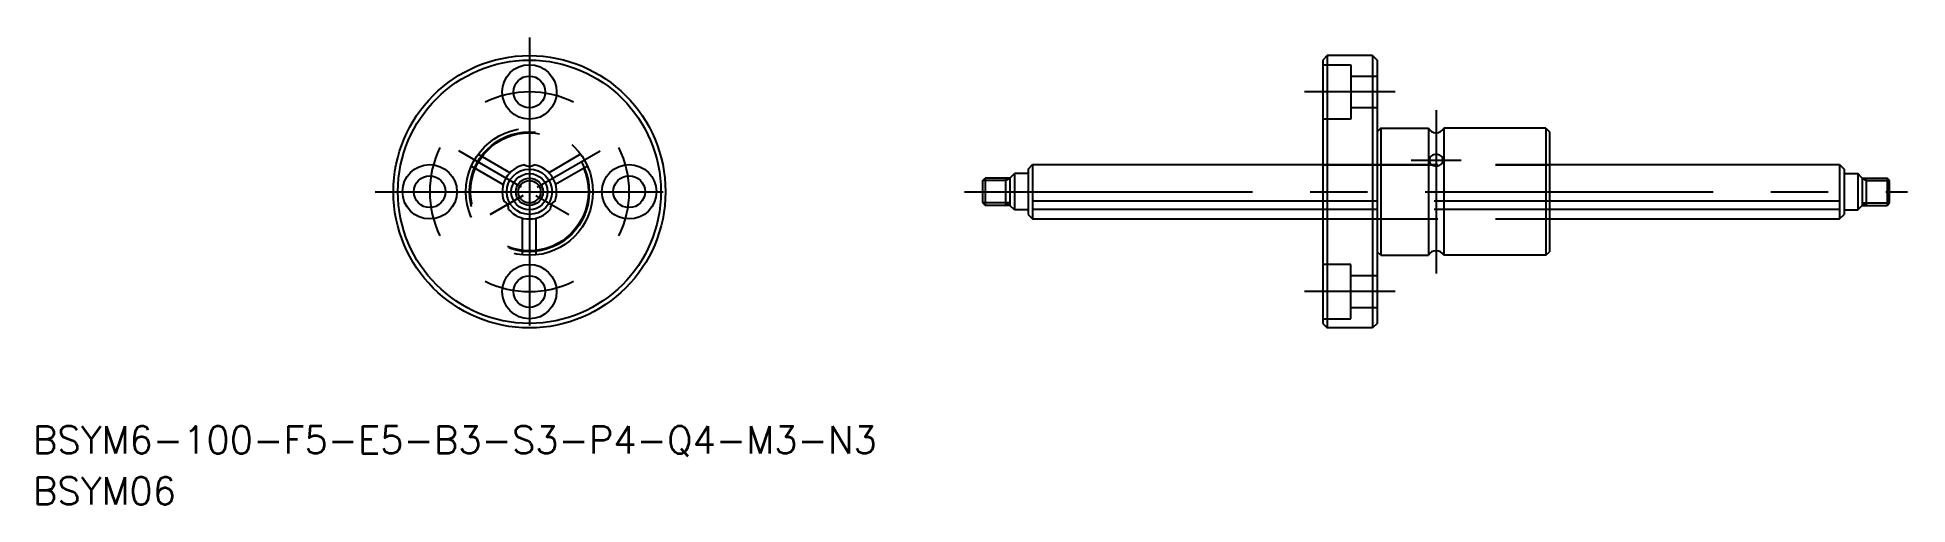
# Model space of a CAD drawing. Extents: x -54 to 152, y -34 to 17.
import ezdxf

# ---------------------------------------------------------------- set-up
doc = ezdxf.new("R2010")
doc.units = 0
doc.linetypes.add('CENTER', pattern=[50.8, 31.75, -6.35, 6.35, -6.35])
doc.linetypes.add('DASHED', pattern=[19.05, 12.7, -6.35])
doc.layers.get('0').update_dxf_attribs({"linetype": 'CONTINUOUS'})
doc.layers.add('CENTER', color=1, linetype='CENTER')
doc.styles.get("Standard").update_dxf_attribs({"font": 'txt.shx', "height": 3, "bigfont": 'bigfont.shx'})

msp = doc.modelspace()

# ---------------------------------------------------------------- linework, layer by layer
at = {"color": 7, "linetype": 'CONTINUOUS'}
for p, q in [((88, 15), (87.5, 14.5)), ((87.5, 14.5), (87.5, -14.5)), ((88, 15), (88, -15)), ((93, 15), (88, 15)), ((93, 15), (93, -15)), ((93, 15), (93.5, 14.5)), ((93.5, 14.5), (93.5, -14.5)), ((93.9, 7), (93.5, 6.6)), ((93.9, 7), (93.9, -7)), ((93.9, 7), (99.15, 7)), ((99.15, 7), (99.15, -7)), ((112.1, 7), (100.85, 7)), ((100.85, 7), (100.85, -7)), ((112.1, 7), (112.1, -7)), ((112.1, 7), (112.5, 6.6)), ((112.5, 6.6), (112.5, -6.6)), ((55, 2.5), (55.5, 3)), ((55, 2.5), (55, -2.5)), ((55.5, 3), (87.5, 3)), ((55.5, 3), (55.5, -3)), ((87.5, 2.95), (55.5, 2.95)), ((112.5, 3), (144.5, 3)), ((144.5, 2.95), (112.5, 2.95)), ((144.5, 3), (144.5, -3)), ((144.5, 3), (145, 2.5)), ((145, 2.5), (145, -2.5)), ((50, 1.23), (50.27, 1.5)), ((50, -1.23), (50, 1.23)), ((53, 1.5), (50.27, 1.5)), ((50.27, 1.5), (50.27, -1.5)), ((52.53, -1.5), (52.53, 1.5)), ((53, 1.5), (53.5, 2)), ((53, 1.5), (53, -1.5)), ((53.5, 2), (53.5, -2)), ((55, 2), (53.5, 2)), ((145, 2), (146.5, 2)), ((147, 1.5), (146.5, 2)), ((146.5, 2), (146.5, -2)), ((147, 1.5), (147, -1.5)), ((147, 1.5), (149.73, 1.5)), ((147.47, -1.5), (147.47, 1.5)), ((150, 1.23), (149.73, 1.5)), ((149.73, 1.5), (149.73, -1.5)), ((150, -1.23), (150, 1.23)), ((50.27, -1.5), (50, -1.23)), ((53, -1.5), (50.27, -1.5)), ((53.5, -2), (53, -1.5)), ((55, -2), (53.5, -2)), ((87.5, -1.02), (55.5, -1.02)), ((87.5, -1.94), (55.5, -1.94)), ((144.5, -1.02), (112.5, -1.02)), ((144.5, -1.94), (112.5, -1.94)), ((145, -2), (146.5, -2)), ((146.5, -2), (147, -1.5)), ((147, -1.5), (149.73, -1.5)), ((149.73, -1.5), (150, -1.23)), ((55, -2.5), (55.5, -3)), ((55.5, -3), (87.5, -3)), ((112.5, -3), (144.5, -3)), ((144.5, -3), (145, -2.5)), ((93.9, -7), (93.5, -6.6)), ((93.9, -7), (99.15, -7)), ((112.1, -7), (100.85, -7)), ((112.1, -7), (112.5, -6.6)), ((87.5, -14.5), (88, -15)), ((93, -15), (88, -15)), ((93.5, -14.5), (93, -15))]:
    msp.add_line(p, q, dxfattribs=at)
at = {"color": 3, "linetype": 'DASHED'}
for p, q in [((87.5, 14), (90.6, 14)), ((90.6, 14), (90.6, 8)), ((90.6, 12.75), (93.5, 12.75)), ((93.5, 9.25), (90.6, 9.25)), ((90.6, 8), (87.5, 8)), ((-5.65, 4.13), (-2.14, 2.1)), ((5.65, 4.13), (2.14, 2.1)), ((-6.4, 2.83), (-2.89, 0.8)), ((6.4, 2.83), (2.89, 0.8)), ((87.5, 3), (112.5, 3)), ((87.5, 2.95), (112.5, 2.95)), ((112.5, -1.02), (87.5, -1.02)), ((112.5, -1.94), (87.5, -1.94)), ((-0.75, -6.96), (-0.75, -2.9)), ((0.75, -6.96), (0.75, -2.9)), ((87.5, -3), (112.5, -3)), ((90.6, -8), (87.5, -8)), ((90.6, -14), (90.6, -8)), ((93.5, -9.25), (90.6, -9.25)), ((87.5, -14), (90.6, -14)), ((90.6, -12.75), (93.5, -12.75))]:
    msp.add_line(p, q, dxfattribs=at)
at = {"color": 3, "linetype": 'CONTINUOUS'}
for p, q in [((52.53, 1.23), (50, 1.23)), ((53, 1.5), (52.53, 1.23)), ((147, 1.5), (147.47, 1.23)), ((147.47, 1.23), (150, 1.23)), ((53, -1.23), (50, -1.23)), ((53, -1.5), (52.53, -1.23)), ((147, -1.23), (150, -1.23)), ((147, -1.5), (147.47, -1.23))]:
    msp.add_line(p, q, dxfattribs=at)
at = {"color": 7, "linetype": 'CONTINUOUS'}
for centre, radius in [((0, 0), 15), ((0, 0), 14.5), ((0, 11), 3), ((0, 11), 1.75), ((-11, 0), 3), ((0, 0), 2.5), ((11, 0), 3), ((-11, 0), 1.75), ((0, 0), 2), ((0, 0), 1.5), ((11, 0), 1.75), ((0, -11), 3), ((0, -11), 1.75)]:
    msp.add_circle(centre, radius, dxfattribs=at)
at = {"color": 3, "linetype": 'DASHED'}
for radius in [7, 6.6, 6.5]:
    msp.add_circle((0, 0), radius, dxfattribs=at)
at = {"color": 3, "linetype": 'CONTINUOUS'}
msp.add_circle((0, 0), 1.23, dxfattribs=at)
at = {"color": 7, "linetype": 'CONTINUOUS'}
for centre, radius, start, end in [((100, 7.47), 0.971, 208.94, 331.06), ((99.99, 3.31), 0.817, 89.5317, 128.1011), ((100.01, 3.31), 0.817, 51.8989, 90.4683), ((0, 0), 3, 100.1952, 199.8048), ((0, 3.8), 1, 237.9266, 302.0734), ((0, 0), 3, 340.1952, 79.8048), ((99.86, 3.47), 0.613, 127.6083, 179.0223), ((99.86, 3.49), 0.613, 180.9777, 232.3917), ((99.99, 3.65), 0.817, 231.8989, 270.4683), ((100.01, 3.65), 0.817, 269.5317, 308.1011), ((100.14, 3.47), 0.613, 0.9777, 52.3917), ((100.14, 3.49), 0.613, 307.6083, 359.0223), ((-3.29, -1.9), 1, 357.9266, 62.0734), ((0, 0), 3, 220.1952, 319.8048), ((3.29, -1.9), 1, 117.9266, 182.0734), ((100, -7.47), 0.971, 28.94, 151.06)]:
    msp.add_arc(centre, radius, start, end, dxfattribs=at)
at = {"layer": 'CENTER', "color": 1, "linetype": 'CENTER'}
for p, q in [((0, 17), (0, -17)), ((95.5, 11), (85.5, 11)), ((100, 9), (100, -9)), ((-0.87, 0.5), (-7.79, 4.5)), ((0.87, 0.5), (7.79, 4.5)), ((97.25, 3.48), (102.75, 3.48)), ((-17, 0), (17, 0)), ((48, 0), (152, 0)), ((-4.33, -2.5), (-0.69, -0.4)), ((-0.69, -0.4), (-4.33, -2.5)), ((0.69, -0.4), (4.33, -2.5)), ((95.5, -11), (85.5, -11))]:
    msp.add_line(p, q, dxfattribs=at)
for start, end in [(63.7269, 116.2731), (153.7269, 206.2731), (333.7269, 26.2731), (243.7269, 296.2731)]:
    msp.add_arc((0, 0), 11, start, end, dxfattribs=at)

# ---------------------------------------------------------------- texts
at = {"color": 7, "linetype": 'CONTINUOUS'}
for s, p in [('BSYM6-100-F5-E5-B3-S3-P4-Q4-M3-N3', (-54.78, -28.84)), ('BSYM06', (-54.78, -34.46))]:
    msp.add_text(s, height=3, dxfattribs=at).set_placement(p)

doc.saveas('drawing.dxf')
